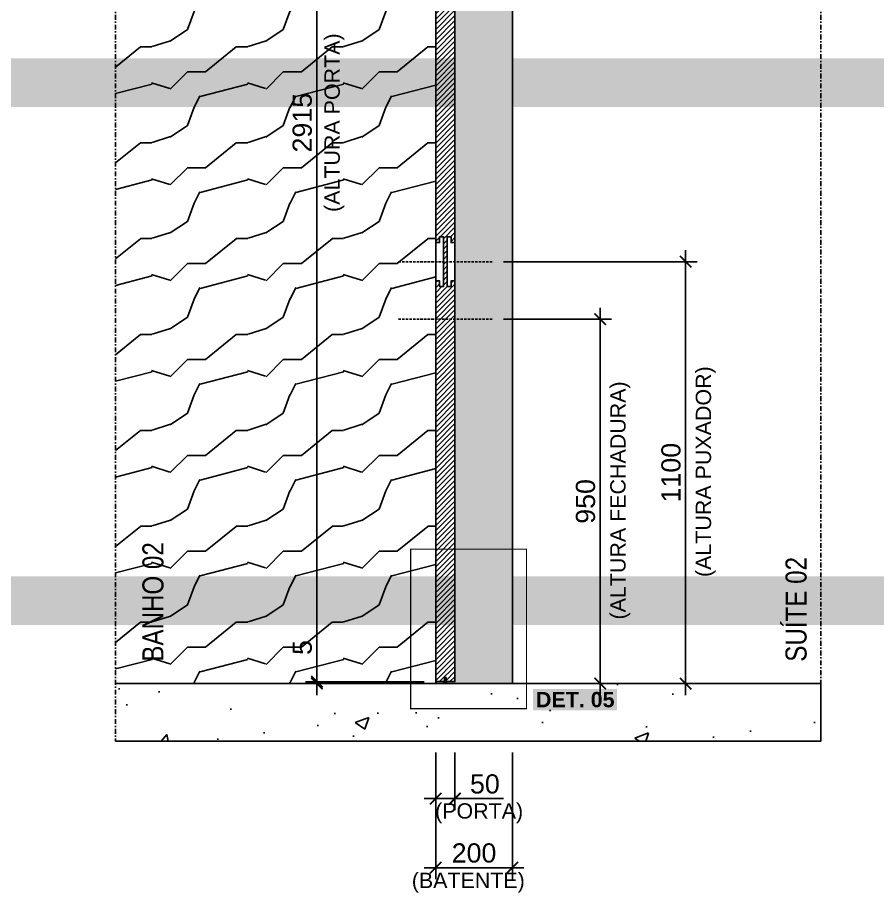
# Model space of a CAD drawing. Header units: millimetres. Extents: x -63251 to 507826, y 5339 to 217512.
# Drawn here: x 76882 to 79124, y 105675 to 107982 of the extents above; entities that cross this region are included whole.
import ezdxf
from ezdxf import colors
from ezdxf.entities.mleader import LeaderData, LeaderLine
from ezdxf.math import Vec2, Vec3

# ---------------------------------------------------------------- set-up
doc = ezdxf.new("R2010")
doc.units = ezdxf.units.MM
doc.header["$PDMODE"] = 3
doc.linetypes.add('TRAÇO 1-1', pattern=[9.525, 6.35, -3.175])
doc.linetypes.add('TRAÇO E PONTO 1-1', pattern=[25.4, 12.7, -6.35, 0, -6.35])
for name, color, linetype in [('_COMENTÁRIOS ARQ', 30, 'Continuous'), ('COTAS', 9, 'Continuous'), ('DETALHE', 10, 'Continuous'), ('FERRAGEM', 3, 'Continuous'), ('HACHURA', 21, 'Continuous'), ('MARCENARIA', 4, 'Continuous'), ('MARCENARIA . M', 4, 'Continuous'), ('PAREDE', 94, 'Continuous'), ('PROJEÇÃO', 8, 'Continuous'), ('TEXTO', 105, 'Continuous'), ('TEXTO TRAÇO PONTO', 105, 'TRAÇO E PONTO 1-1')]:
    doc.layers.add(name, color=color, linetype=linetype)
doc.styles.add('1-1', font='arial.ttf', dxfattribs={"height": 0.2})
doc.styles.add('PADRÃO', font='arial.ttf')
doc.styles.add('TITULO', font='swissck.ttf')
doc.dimstyles.new('1-20', dxfattribs={"dimscale": 20, "dimtxt": 2.5, "dimasz": 1.5, "dimexe": 1.5, "dimexo": 1.5, "dimtad": 1, "dimtxsty": 'PADRÃO', "dimblk": 'ARCHTICK', "dimcen": 2.5, "dimdle": 1.5, "dimclrd": 9, "dimclre": 9, "dimclrt": 6, "dimadec": 0, "dimazin": 0, "dimtfac": 1, "dimtmove": 0, "dimatfit": 3, "dimfxl": 1.25, "dimlwd": -1, "dimlwe": -1, "dimarcsym": 0})

# ---------------------------------------------------------------- blocks, each defined once
blk = doc.blocks.new('_ArchTick')
at = {"color": 0, "linetype": 'ByBlock', "const_width": 0.15}
blk.add_lwpolyline([(-0.5, -0.5), (0.5, 0.5)], dxfattribs=at)
blk = doc.blocks.new('*D1621')
at = {"layer": 'Defpoints', "color": 0, "transparency": 16777216}
for p in [(77662.4, 109165.7), (77972.4, 109165.7), (77972.4, 106250.7)]:
    blk.add_point(p, dxfattribs=at)
at = {"layer": 'MARCENARIA . M', "color": 9, "transparency": 16777216}
for p, q in [((77662.4, 106220.7), (77662.4, 109195.7)), ((77942.4, 109165.7), (77632.4, 109165.7)), ((77942.4, 106250.7), (77632.4, 106250.7))]:
    blk.add_line(p, q, dxfattribs=at)
at = {"layer": 'MARCENARIA . M', "color": 9, "transparency": 16777216, "xscale": 30, "yscale": 30, "zscale": 30}
for p, rotation in [((77662.4, 109165.7), 90), ((77662.4, 106250.7), 270)]:
    blk.add_blockref('_ArchTick', p, dxfattribs=dict(at, rotation=rotation))
at = {"layer": 'MARCENARIA . M', "color": 6, "transparency": 16777216, "insert": (77624.4, 107708.2), "char_height": 50, "attachment_point": 5, "rotation": 90, "style": 'PADRÃO'}
blk.add_mtext('2915', dxfattribs=at)
blk = doc.blocks.new('*D1623')
at = {"layer": 'Defpoints', "color": 0, "transparency": 16777216}
for p in [(77662.4, 106250.7), (77972.4, 106250.7), (77972.4, 106245.7)]:
    blk.add_point(p, dxfattribs=at)
at = {"layer": 'MARCENARIA . M', "color": 9, "transparency": 16777216}
for p, q in [((77662.4, 106250.7), (77662.4, 106368.9)), ((77942.4, 106250.7), (77632.4, 106250.7)), ((77942.4, 106245.7), (77632.4, 106245.7)), ((77662.4, 106245.7), (77662.4, 106250.7)), ((77662.4, 106245.7), (77662.4, 106215.7))]:
    blk.add_line(p, q, dxfattribs=at)
at = {"layer": 'MARCENARIA . M', "color": 9, "transparency": 16777216, "xscale": 30, "yscale": 30, "zscale": 30}
for p, rotation in [((77662.4, 106250.7), 270), ((77662.4, 106245.7), 90)]:
    blk.add_blockref('_ArchTick', p, dxfattribs=dict(at, rotation=rotation))
at = {"layer": 'MARCENARIA . M', "color": 6, "transparency": 16777216, "insert": (77624.5, 106339.8), "char_height": 50, "attachment_point": 5, "rotation": 90, "style": 'PADRÃO'}
blk.add_mtext('5', dxfattribs=at)
blk = doc.blocks.new('*D882')
at = {"layer": 'Defpoints', "color": 0, "transparency": 16777216}
for p in [(78119.6, 107345.7), (78624.4, 107345.7), (78401.4, 106245.7)]:
    blk.add_point(p, dxfattribs=at)
at = {"layer": 'PAREDE', "color": 9, "transparency": 16777216}
for p, q in [((78624.4, 106215.7), (78624.4, 107375.7)), ((78149.6, 107345.7), (78654.4, 107345.7)), ((78431.4, 106245.7), (78654.4, 106245.7))]:
    blk.add_line(p, q, dxfattribs=at)
at = {"layer": 'PAREDE', "color": 9, "transparency": 16777216, "xscale": 30, "yscale": 30, "zscale": 30}
for p, rotation in [((78624.4, 107345.7), 90), ((78624.4, 106245.7), 270)]:
    blk.add_blockref('_ArchTick', p, dxfattribs=dict(at, rotation=rotation))
at = {"layer": 'PAREDE', "color": 6, "transparency": 16777216, "insert": (78586.4, 106795.7), "char_height": 50, "attachment_point": 5, "rotation": 90, "style": 'PADRÃO'}
blk.add_mtext('1100', dxfattribs=at)
blk = doc.blocks.new('*D883')
at = {"layer": 'Defpoints', "color": 0, "transparency": 16777216}
for p in [(78119.6, 107195.7), (78401.4, 107195.7), (78172.4, 106245.7)]:
    blk.add_point(p, dxfattribs=at)
at = {"layer": 'PAREDE', "color": 9, "transparency": 16777216}
for p, q in [((78401.4, 106215.7), (78401.4, 107225.7)), ((78149.6, 107195.7), (78431.4, 107195.7)), ((78202.4, 106245.7), (78431.4, 106245.7))]:
    blk.add_line(p, q, dxfattribs=at)
at = {"layer": 'PAREDE', "color": 9, "transparency": 16777216, "xscale": 30, "yscale": 30, "zscale": 30}
for p, rotation in [((78401.4, 107195.7), 90), ((78401.4, 106245.7), 270)]:
    blk.add_blockref('_ArchTick', p, dxfattribs=dict(at, rotation=rotation))
at = {"layer": 'PAREDE', "color": 6, "transparency": 16777216, "insert": (78363.4, 106720.7), "char_height": 50, "attachment_point": 5, "rotation": 90, "style": 'PADRÃO'}
blk.add_mtext('950', dxfattribs=at)
blk = doc.blocks.new('*D884')
at = {"layer": 'Defpoints', "color": 0, "transparency": 16777216}
for p in [(77972.4, 106095.7), (78022.4, 106095.7), (78022.4, 105945.7)]:
    blk.add_point(p, dxfattribs=at)
at = {"layer": 'PAREDE', "color": 9, "transparency": 16777216}
for p, q in [((77972.4, 106065.7), (77972.4, 105915.7)), ((78022.4, 106065.7), (78022.4, 105915.7)), ((77942.4, 105945.7), (78022.4, 105945.7)), ((78022.4, 105945.7), (78148.9, 105945.7))]:
    blk.add_line(p, q, dxfattribs=at)
at = {"layer": 'PAREDE', "color": 9, "transparency": 16777216, "xscale": 30, "yscale": 30, "zscale": 30, "rotation": 180}
blk.add_blockref('_ArchTick', (77972.4, 105945.7), dxfattribs=at)
at = {"layer": 'PAREDE', "color": 9, "transparency": 16777216, "xscale": 30, "yscale": 30, "zscale": 30}
blk.add_blockref('_ArchTick', (78022.4, 105945.7), dxfattribs=at)
at = {"layer": 'PAREDE', "color": 6, "transparency": 16777216, "insert": (78100.7, 105983.8), "char_height": 50, "attachment_point": 5, "style": 'PADRÃO'}
blk.add_mtext('50', dxfattribs=at)
blk = doc.blocks.new('*D885')
at = {"layer": 'Defpoints', "color": 0, "transparency": 16777216}
for p in [(78172.4, 106095.7), (77972.4, 105945.7), (78172.4, 105765.7)]:
    blk.add_point(p, dxfattribs=at)
at = {"layer": 'PAREDE', "color": 9, "transparency": 16777216}
for p, q in [((78172.4, 106065.7), (78172.4, 105735.7)), ((77972.4, 105915.7), (77972.4, 105735.7)), ((77942.4, 105765.7), (78202.4, 105765.7))]:
    blk.add_line(p, q, dxfattribs=at)
at = {"layer": 'PAREDE', "color": 9, "transparency": 16777216, "xscale": 30, "yscale": 30, "zscale": 30, "rotation": 180}
blk.add_blockref('_ArchTick', (77972.4, 105765.7), dxfattribs=at)
at = {"layer": 'PAREDE', "color": 9, "transparency": 16777216, "xscale": 30, "yscale": 30, "zscale": 30}
blk.add_blockref('_ArchTick', (78172.4, 105765.7), dxfattribs=at)
at = {"layer": 'PAREDE', "color": 6, "transparency": 16777216, "insert": (78072.4, 105803.8), "char_height": 50, "attachment_point": 5, "style": 'PADRÃO'}
blk.add_mtext('200', dxfattribs=at)
blk = doc.blocks.new('ESCOVA DE VEDAÇÃO')
at = {"layer": 'FERRAGEM'}
blk.add_lwpolyline([(-1.5, -4), (1.5, -4), (2, -0.5, 0.25), (-2, -0.5)], format="xyb", close=True, dxfattribs=at)
at = {"layer": 'FERRAGEM', "color": 8}
for points in [[(-1, -4), (-3, -16)], [(-0.8, -4), (-2.3, -16)], [(-0.6, -4), (-1.6, -16)], [(-0.3, -4), (-1, -16)], [(-0.2, -4), (-0.4, -16)], [(0.1, -4), (0.3, -16)], [(0.3, -4), (1, -16)], [(0.6, -4), (1.6, -16)], [(0.8, -4), (2.3, -16)], [(1, -4), (3, -16)]]:
    blk.add_lwpolyline(points, dxfattribs=at)

msp = doc.modelspace()

# ---------------------------------------------------------------- hatches: boundary and pattern name
at = {"layer": 'HACHURA', "true_color": 0xba9673}
h = msp.add_hatch(color=33, dxfattribs=at)
h.dxf.hatch_style = 1
h.paths.add_polyline_path([(78137.352, 109193.234), (77972.429, 109193.234), (77972.429, 109183.234), (78137.352, 109183.234)])
h.paths.add_polyline_path([(78172.429, 109193.234), (78137.352, 109193.234), (78137.352, 109183.234), (78172.429, 109183.234)])
h.paths.add_polyline_path([(78022.429, 106250.734), (77972.429, 106250.734), (77972.429, 106245.734), (78172.429, 106245.734), (78172.429, 109170.734), (77972.429, 109170.734), (77972.429, 109165.734), (78022.429, 109165.734)])
at = {"layer": 'HACHURA', "ltscale": 0.3}
h = msp.add_hatch(dxfattribs=at)
h.set_pattern_fill('LEGNO5', color=21, scale=250, angle=90, pattern_type=2)
h.set_pattern_definition([(63.4349, (8840.67, -3.24), (-250.00033, -249.99979), [33.541, -525.476]), (14.5742, (8855.667, 26.7623), (-6750.00055216, -1749.99822292), [129.156, -12786.4355]), (342.4744, (8730.667, 59.262), (3999.9992282, -1250.0020671), [49.81225, -4931.4025]), (45, (8778.17, 44.26), (7e-14, 250.00008), [63.6395, -289.91375]), (0, (8823.17, 89.26), (250, 250), [47.5, -202.5]), (39.0939, (8870.667, 89.262), (2749.9984775, 2250.0020078), [103.07775, -5050.8045]), (0, (8950.67, 154.26), (250, 250), [30, -220]), (17.5256, (8730.667, 154.262), (-3999.9992282, -1250.0020671), [49.81225, -4931.4025]), (33.6901, (8778.17, 169.26), (-499.99989, -250.000334), [54.08325, -847.3045]), (69.7751, (8823.167, 199.262), (1000.0020839, 2749.9993161), [50.62125, -5011.493])])
h.paths.add_polyline_path([(77972.429, 106245.734), (77137.434, 106245.734), (77137.434, 109170.734), (77972.429, 109170.734)])
at = {"layer": 'HACHURA'}
h = msp.add_hatch(dxfattribs=at)
h.set_pattern_fill('AR-CONC', color=21, scale=2)
h.set_pattern_definition([(50, (34083.47, 83543.6), (364.3693, -31.8782), [38.1, -419.1]), (355, (34083.47, 83543.6), (-70.4868, 382.1137), [30.48, -335.2812]), (100.45144, (34113.83, 83540.95), (293.8825, 350.2355), [32.38, -356.1805]), (46.1842, (34083.47, 83645.2), (542.158, -84.0847), [57.15, -628.65]), (96.6356, (34128.65, 83638.2), (474.808, 494.852), [48.57, -534.271]), (351.1842, (34083.47, 83645.2), (474.808, 494.852), [45.72, -502.9195]), (21, (34134.27, 83619.8), (303.2288, -204.5304), [38.1, -419.1]), (326, (34134.27, 83619.8), (123.604, 368.376), [30.48, -335.28]), (71.45144, (34159.54, 83602.76), (426.8328, 163.8455), [32.38, -356.18]), (37.5, (34083.47, 83543.6), (6.1772, 169.11008), [0, -331.216, 0, -340.36, 0, -336.55]), (7.5, (34083.47, 83543.6), (133.6393, 200.36115), [0, -194.056, 0, -323.596, 0, -128.27]), (327.5, (33970.18, 83543.6), (271.1812, -11.4575), [0, -127, 0, -396.24, 0, -525.78]), (317.5, (33919.38, 83543.6), (296.2584, 50.853), [0, -165.1, 0, -263.144, 0, -373.38])])
h.paths.add_polyline_path([(77137.434, 106245.734), (77137.434, 106095.734), (78977.423, 106095.734), (78977.423, 106245.734)])
at = {"layer": 'PROJEÇÃO', "linetype": 'TRAÇO 1-1'}
h = msp.add_hatch(dxfattribs=at)
h.set_pattern_fill('ANSI31', color=8, scale=3)
h.set_pattern_definition([(45, (17719.716, 0), (-6.7351921, 6.7351921), [])])
h.paths.add_polyline_path([(78022.429, 109165.734), (77999.429, 109165.734), (77999.429, 109154.734), (77995.429, 109154.734), (77995.429, 109165.734), (77972.429, 109165.734), (77972.429, 107395.734), (77982.429, 107395.734), (77982.429, 107410.734), (77992.429, 107410.734), (77992.429, 107280.734), (77982.429, 107280.734), (77982.429, 107295.734), (77972.429, 107295.734), (77972.429, 106250.734), (77995.429, 106250.734), (77995.428, 106261.734), (77999.428, 106261.734), (77999.429, 106250.734), (78022.429, 106250.734), (78022.429, 107295.734), (78012.429, 107295.734), (78012.429, 107280.734), (78002.429, 107280.734), (78002.429, 107410.734), (78012.429, 107410.734), (78012.429, 107395.734), (78022.429, 107395.734)])

# ---------------------------------------------------------------- linework, layer by layer
at = {"layer": 'DETALHE', "linetype": 'TRAÇO 1-1', "ltscale": 0.4, "const_width": 3}
msp.add_lwpolyline([(78209.307, 106180.47), (78209.307, 106596.328), (77907.079, 106596.328), (77907.079, 106180.47)], close=True, dxfattribs=at)
at = {"layer": 'MARCENARIA'}
for points in [[(77972.429, 109193.234), (78172.429, 109193.234), (78172.429, 106245.734), (77972.429, 106245.734)], [(78022.429, 109165.734), (77999.429, 109165.734), (77999.429, 109154.734), (77995.429, 109154.734), (77995.429, 109165.734), (77972.429, 109165.734), (77972.429, 106250.734), (77995.429, 106250.734), (77995.428, 106261.734), (77999.428, 106261.734), (77999.429, 106250.734), (78022.429, 106250.734)], [(77972.429, 107295.734), (77972.429, 107395.734), (77982.429, 107395.734), (77982.429, 107410.734), (77992.429, 107410.734), (77992.429, 107280.734), (77982.429, 107280.734), (77982.429, 107295.734)], [(78022.429, 107295.734), (78022.429, 107395.734), (78012.429, 107395.734), (78012.429, 107410.734), (78002.429, 107410.734), (78002.429, 107280.734), (78012.429, 107280.734), (78012.429, 107295.734)]]:
    msp.add_lwpolyline(points, close=True, dxfattribs=at)
at = {"layer": 'PAREDE', "color": 10, "linetype": 'TRAÇO 1-1'}
for p, q in [((78119.602, 107345.734), (77875.22, 107345.734)), ((78119.602, 107195.734), (77875.22, 107195.734))]:
    msp.add_line(p, q, dxfattribs=at)
at = {"layer": 'PAREDE'}
msp.add_lwpolyline([(77137.434, 106095.734), (78977.423, 106095.734), (78977.423, 106245.734), (77137.434, 106245.734)], dxfattribs=at)
at = {"layer": 'TEXTO TRAÇO PONTO'}
for p, q in [((77137.434, 109595.734), (77137.434, 106095.734)), ((78977.423, 109595.734), (78977.423, 106095.734))]:
    msp.add_line(p, q, dxfattribs=at)

# ---------------------------------------------------------------- block references
at = {"layer": '_COMENTÁRIOS ARQ'}
msp.add_blockref('ESCOVA DE VEDAÇÃO', (77997.429, 106261.734), dxfattribs=at)

# ---------------------------------------------------------------- texts
at = {"layer": 'COTAS', "color": 6, "char_height": 40, "width": 1350, "attachment_point": 8, "rotation": 90, "style": 'PADRÃO'}
for s, insert in [('(ALTURA PORTA)', (77734.272, 107708.234)), ('(ALTURA PUXADOR)', (78702.792, 106798.234)), ('(ALTURA FECHADURA)', (78479.794, 106723.234))]:
    msp.add_mtext(s, dxfattribs=dict(at, insert=insert))
at = {"layer": 'COTAS', "color": 6, "char_height": 40, "width": 1348, "attachment_point": 2, "style": 'PADRÃO'}
for s, insert in [('(PORTA)', (78085.655, 105933.642)), ('(BATENTE)', (78057.429, 105752.567))]:
    msp.add_mtext(s, dxfattribs=dict(at, insert=insert))
at = {"layer": 'DETALHE', "color": 105, "insert": (78233.983, 106223.859), "char_height": 40, "width": 203.41444, "attachment_point": 1, "style": 'PADRÃO', "bg_fill": 1, "box_fill_scale": 1.2, "bg_fill_color": 50, "bg_fill_transparency": 0}
msp.add_mtext('{\\fArial|b1|i0|c0|p34;DET. 05}', dxfattribs=at)
at = {"layer": 'TEXTO', "color": 1, "char_height": 55, "width": 695.16158, "attachment_point": 7, "rotation": 90, "style": 'TITULO'}
for s, insert in [('\\pxql;{\\C10;BANHO 02}', (77262.986, 106302.759)), ('\\pxql;{\\C10;SUÍTE 02}', (78940.773, 106302.759))]:
    msp.add_mtext(s, dxfattribs=dict(at, insert=insert))

# ---------------------------------------------------------------- dimensions: what is measured, and where the dimension line sits
at = {"layer": 'MARCENARIA . M', "color": 2}
for base, p1, p2, picture, middle in [((77662.429, 109165.734), (77972.429, 106250.734), (77972.429, 109165.734), '*D1621', (77624.4, 107708.234)), ((77662.429, 106250.734), (77972.429, 106245.734), (77972.429, 106250.734), '*D1623', (77624.502, 106339.81))]:
    dim = msp.add_linear_dim(base=base, p1=p1, p2=p2, angle=90, dimstyle='1-20', dxfattribs=at)
    dim.commit()
    dim.dimension.update_dxf_attribs({"geometry": picture, "text_midpoint": middle})
at = {"layer": 'PAREDE', "color": 6}
for base, p1, p2, picture, middle in [((78624.447, 107345.734), (78401.449, 106245.734), (78119.602, 107345.734), '*D882', (78586.418, 106795.734)), ((78401.449, 107195.734), (78172.429, 106245.734), (78119.602, 107195.734), '*D883', (78363.42, 106720.734))]:
    dim = msp.add_linear_dim(base=base, p1=p1, p2=p2, angle=90, dimstyle='1-20', dxfattribs=at)
    dim.commit()
    dim.dimension.update_dxf_attribs({"geometry": picture, "text_midpoint": middle})
for base, p1, p2, picture, middle in [((78022.429, 105945.734), (77972.429, 106095.734), (78022.429, 106095.734), '*D884', (78100.655, 105983.763)), ((78172.429, 105765.734), (77972.429, 105945.734), (78172.429, 106095.734), '*D885', (78072.429, 105803.763))]:
    dim = msp.add_linear_dim(base=base, p1=p1, p2=p2, dimstyle='1-20', dxfattribs=at)
    dim.commit()
    dim.dimension.update_dxf_attribs({"geometry": picture, "text_midpoint": middle})

# ---------------------------------------------------------------- next in the draw order: leaders
at = {"layer": 'COTAS'}
ml = msp.add_multileader_mtext('Standard', dxfattribs=at)
ml.set_content('{\\fArial|b1|i0|c0|p34;\\C10;ATENÇÃO PARKET!\\P}PAINÉIS E PORTA RIPADOS EM {\\fArial|b1|i0|c0|p34;CABREUVA BRANCA PREMIUM 18*5+5*900 À 2200mm}', color=105, style='1-1')
ml.set_leader_properties(color=256, linetype='ByLayer', lineweight=-1)
ml.build(insert=Vec2(0, 0))
ml.multileader.update_dxf_attribs({"text_left_attachment_type": 2, "text_right_attachment_type": 2, "dogleg_length": 0.36, "arrow_head_size": 15, "scale": 200})
ctx = ml.context
ctx.base_point, ctx.scale, ctx.char_height, ctx.arrow_head_size, ctx.landing_gap_size, ctx.plane_origin = Vec3(154614.805, 108607.165), 200, 40, 15, 10, Vec3(155324.415, 108224.336)
ctx.left_attachment, ctx.right_attachment, ctx.text_align_type = 2, 2, 2
notes = []
notes.append((ctx, [(0, (1, 1, 0), (155626.214, 108607.165), (-1, 0), 144.288, [(1, [(155626.214, 107329.676), (156629.431, 107329.675)], 0, [])])]))
ctx.mtext.insert, ctx.mtext.rotation, ctx.mtext.width, ctx.mtext.alignment, ctx.mtext.flow_direction = Vec3(155471.926, 108742.718), 6.28318531, 858.66662, 3, 5
ctx.mtext.has_bg_fill, ctx.mtext.bg_color, ctx.mtext.bg_scale_factor, ctx.mtext.bg_transparency, ctx.mtext.use_window_bg_color = 1, -1023410095, 1.25, 0, 0
ml = msp.add_multileader_mtext('Standard', dxfattribs=at)
ml.set_content('{\\fArial|b1|i0|c0|p34;\\C10;ATENÇÃO PARKET!\\P}PAINÉIS RIPADOS EM {\\fArial|b1|i0|c0|p34;CABREUVA BRANCA PREMIUM 18*5+5*900 À 2200mm}', color=105, style='1-1')
ml.set_leader_properties(color=256, linetype='ByLayer', lineweight=-1)
ml.build(insert=Vec2(0, 0))
ml.multileader.update_dxf_attribs({"text_left_attachment_type": 2, "text_right_attachment_type": 2, "dogleg_length": 0.36, "arrow_head_size": 15, "scale": 200})
ctx = ml.context
ctx.base_point, ctx.scale, ctx.char_height, ctx.arrow_head_size, ctx.landing_gap_size, ctx.plane_origin = Vec3(153743.103, 106379.695), 200, 40, 15, 10, Vec3(153629.766, 106144.891)
ctx.left_attachment, ctx.right_attachment, ctx.text_align_type = 2, 2, 2
notes.append((ctx, [(0, (1, 1, 0), (154754.512, 106379.695), (-1, 0), 144.288, [(0, [(155549.301, 105905.676), (154754.512, 105320.968)], 0, [])])]))
ctx.mtext.insert, ctx.mtext.rotation, ctx.mtext.width, ctx.mtext.alignment, ctx.mtext.flow_direction = Vec3(154600.224, 106515.248), 6.28318531, 858.66662, 3, 5
ctx.mtext.has_bg_fill, ctx.mtext.bg_color, ctx.mtext.bg_scale_factor, ctx.mtext.bg_transparency, ctx.mtext.use_window_bg_color = 1, -1023410095, 1.25, 0, 0
for ctx, leaders in notes:
    for number, flags, end, landing, length, lines in leaders:
        leader = LeaderData()
        leader.index, (leader.has_last_leader_line, leader.has_dogleg_vector, leader.attachment_direction) = number, flags
        leader.last_leader_point, leader.dogleg_vector, leader.dogleg_length = Vec3(end), Vec3(landing), length
        for number, points, colour, breaks in lines:
            line = LeaderLine()
            line.index, line.vertices, line.color, line.breaks = number, Vec3.list(points), colors.encode_raw_color(colour), breaks
            leader.lines.append(line)
        ctx.leaders.append(leader)

# ---------------------------------------------------------------- next in the draw order: leaders
ml = msp.add_multileader_mtext('Standard', dxfattribs=at)
ml.set_content('{\\fArial|b1|i0|c0|p34;\\C10;ATENÇÃO PARKET!\\P}PAINÉIS E PORTA RIPADOS EM {\\fArial|b1|i0|c0|p34;CABREUVA BRANCA PREMIUM 18*5+5*900 À 2200mm}', color=105, style='1-1')
ml.set_leader_properties(color=256, linetype='ByLayer', lineweight=-1)
ml.build(insert=Vec2(0, 0))
ml.multileader.update_dxf_attribs({"text_left_attachment_type": 2, "text_right_attachment_type": 2, "dogleg_length": 0.36, "arrow_head_size": 15, "scale": 200})
ctx = ml.context
ctx.base_point, ctx.scale, ctx.char_height, ctx.arrow_head_size, ctx.landing_gap_size, ctx.plane_origin = Vec3(239512.606, 107730.417), 200, 40, 15, 10, Vec3(240222.217, 107347.587)
ctx.left_attachment, ctx.right_attachment, ctx.text_align_type = 2, 2, 2
notes = []
notes.append((ctx, [(0, (1, 1, 0), (240524.016, 107730.417), (-1, 0), 144.288, [(1, [(240524.016, 106452.927), (241527.233, 106452.926)], 0, [])])]))
ctx.mtext.insert, ctx.mtext.rotation, ctx.mtext.width, ctx.mtext.alignment, ctx.mtext.flow_direction = Vec3(240369.728, 107865.969), 6.28318531, 858.66662, 3, 5
ctx.mtext.has_bg_fill, ctx.mtext.bg_color, ctx.mtext.bg_scale_factor, ctx.mtext.bg_transparency, ctx.mtext.use_window_bg_color = 1, -1023410095, 1.25, 0, 0
for ctx, leaders in notes:
    for number, flags, end, landing, length, lines in leaders:
        leader = LeaderData()
        leader.index, (leader.has_last_leader_line, leader.has_dogleg_vector, leader.attachment_direction) = number, flags
        leader.last_leader_point, leader.dogleg_vector, leader.dogleg_length = Vec3(end), Vec3(landing), length
        for number, points, colour, breaks in lines:
            line = LeaderLine()
            line.index, line.vertices, line.color, line.breaks = number, Vec3.list(points), colors.encode_raw_color(colour), breaks
            leader.lines.append(line)
        ctx.leaders.append(leader)

doc.saveas('drawing.dxf')
